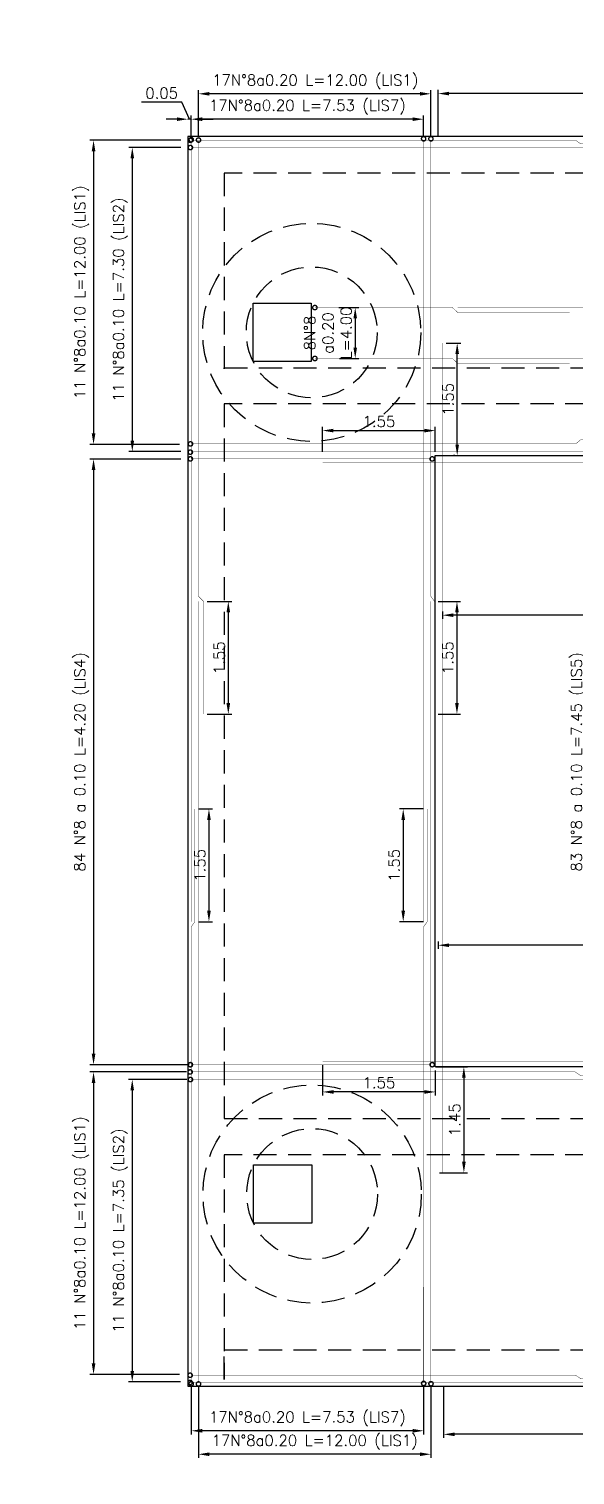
# Model space of a CAD drawing. Header units: metres. Extents: x 1080594 to 1081411, y 976871 to 977162.
# Drawn here: x 1080791.96 to 1080799.47, y 977029 to 977048.89 of the extents above; entities that cross this region are included whole.
import ezdxf

# ---------------------------------------------------------------- set-up
doc = ezdxf.new("R2010")
doc.units = ezdxf.units.M
doc.header["$LTSCALE"] = 25.4
doc.linetypes.add('HIDDEN', pattern=[0.375, 0.25, -0.125])
for name, color, linetype in [('CONTRAPESO', 3, 'Continuous'), ('DIMCONTRAPESO', 1, 'Continuous'), ('PROY', 9, 'HIDDEN'), ('REF', 6, 'Continuous'), ('REF H', 6, 'Continuous')]:
    doc.layers.add(name, color=color, linetype=linetype)
doc.layers.add('COTA', color=1, linetype='Continuous', lineweight=30)
doc.styles.add('romans', font='romans.shx')
doc.dimstyles.new('Copy 75', dxfattribs={"dimtxt": 0.15, "dimasz": 0.15, "dimexe": 0.05, "dimexo": 0.05, "dimgap": 0.05, "dimtad": 1, "dimzin": 0, "dimdsep": 46, "dimtxsty": 'romans', "dimcen": 0.002, "dimclrd": 1, "dimclre": 1, "dimclrt": 3, "dimadec": 4, "dimazin": 0, "dimtfac": 1, "dimtofl": 0, "dimtmove": 1, "dimatfit": 3, "dimfxl": 1, "dimtolj": 1, "dimtzin": 0, "dimarcsym": 1})

# ---------------------------------------------------------------- blocks, each defined once
blk = doc.blocks.new('*D1804')
at = {"layer": 'Defpoints', "color": 0, "transparency": 16777216}
for p in [(1080797.586, 977048.001), (1080797.586, 977047.373), (1080807.697, 977047.382)]:
    blk.add_point(p, dxfattribs=at)
at = {"layer": 'DIMCONTRAPESO', "color": 1, "lineweight": -2, "transparency": 16777216}
for p, q in [((1080797.586, 977047.423), (1080797.586, 977048.051)), ((1080807.547, 977048.001), (1080797.736, 977048.001)), ((1080807.697, 977047.432), (1080807.697, 977048.051))]:
    blk.add_line(p, q, dxfattribs=at)
at = {"layer": 'DIMCONTRAPESO', "color": 1, "transparency": 16777216}
for points in [[(1080797.736, 977048.026), (1080797.736, 977047.976), (1080797.586, 977048.001)], [(1080807.547, 977048.026), (1080807.547, 977047.976), (1080807.697, 977048.001)]]:
    blk.add_solid(points, dxfattribs=at)
at = {"layer": 'DIMCONTRAPESO', "color": 3, "transparency": 16777216, "insert": (1080802.641, 977048.166), "char_height": 0.15, "attachment_point": 5, "style": 'romans'}
blk.add_mtext('\\A1;102 N°8 a 0.10 L=5.19 (LIS3) ', dxfattribs=at)
blk = doc.blocks.new('*D1752')
at = {"layer": 'Defpoints', "color": 0, "transparency": 16777216}
for p in [(1080797.661, 977030.266), (1080807.688, 977030.259), (1080797.661, 977029.565)]:
    blk.add_point(p, dxfattribs=at)
at = {"layer": 'DIMCONTRAPESO', "color": 1, "lineweight": -2, "transparency": 16777216}
for p, q in [((1080797.661, 977030.216), (1080797.661, 977029.515)), ((1080807.688, 977030.209), (1080807.688, 977029.515)), ((1080807.538, 977029.565), (1080797.811, 977029.565))]:
    blk.add_line(p, q, dxfattribs=at)
at = {"layer": 'DIMCONTRAPESO', "color": 1, "transparency": 16777216}
for points in [[(1080797.811, 977029.59), (1080797.811, 977029.54), (1080797.661, 977029.565)], [(1080807.538, 977029.59), (1080807.538, 977029.54), (1080807.688, 977029.565)]]:
    blk.add_solid(points, dxfattribs=at)
at = {"layer": 'DIMCONTRAPESO', "color": 3, "transparency": 16777216, "insert": (1080802.674, 977029.729), "char_height": 0.15, "attachment_point": 5, "style": 'romans'}
blk.add_mtext('\\A1;102 N°8 a 0.10 L=5.19 (LIS3) ', dxfattribs=at)
blk = doc.blocks.new('*D1753')
at = {"layer": 'Defpoints', "color": 0, "transparency": 16777216}
for p in [(1080807.614, 977036.66), (1080797.585, 977036.391), (1080797.585, 977036.29)]:
    blk.add_point(p, dxfattribs=at)
at = {"layer": 'DIMCONTRAPESO', "color": 1, "lineweight": -2, "transparency": 16777216}
for p, q in [((1080807.614, 977036.61), (1080807.614, 977036.24)), ((1080797.585, 977036.341), (1080797.585, 977036.24)), ((1080807.464, 977036.29), (1080797.735, 977036.29))]:
    blk.add_line(p, q, dxfattribs=at)
at = {"layer": 'DIMCONTRAPESO', "color": 1, "transparency": 16777216}
for points in [[(1080797.735, 977036.315), (1080797.735, 977036.265), (1080797.585, 977036.29)], [(1080807.464, 977036.315), (1080807.464, 977036.265), (1080807.614, 977036.29)]]:
    blk.add_solid(points, dxfattribs=at)
at = {"layer": 'DIMCONTRAPESO', "color": 3, "transparency": 16777216, "insert": (1080802.6, 977036.454), "char_height": 0.15, "attachment_point": 5, "style": 'romans'}
blk.add_mtext('\\A1;102 N°8 a 0.10 L=6.50 (LIS6) ', dxfattribs=at)
blk = doc.blocks.new('*D1757')
at = {"layer": 'Defpoints', "color": 0, "transparency": 16777216}
for p in [(1080794.095, 977047.359), (1080792.847, 977043.178), (1080794.081, 977043.178)]:
    blk.add_point(p, dxfattribs=at)
at = {"layer": 'DIMCONTRAPESO', "color": 1, "lineweight": -2, "transparency": 16777216}
for p, q in [((1080794.045, 977047.359), (1080792.797, 977047.359)), ((1080792.847, 977047.209), (1080792.847, 977043.328)), ((1080794.031, 977043.178), (1080792.797, 977043.178))]:
    blk.add_line(p, q, dxfattribs=at)
at = {"layer": 'DIMCONTRAPESO', "color": 1, "transparency": 16777216}
for points in [[(1080792.822, 977047.209), (1080792.872, 977047.209), (1080792.847, 977047.359)], [(1080792.822, 977043.328), (1080792.872, 977043.328), (1080792.847, 977043.178)]]:
    blk.add_solid(points, dxfattribs=at)
at = {"layer": 'DIMCONTRAPESO', "color": 3, "transparency": 16777216, "insert": (1080792.683, 977045.269), "char_height": 0.15, "attachment_point": 5, "rotation": 90, "style": 'romans'}
blk.add_mtext('\\A1;11 N°8a0.10 L=12.00 (LIS1) ', dxfattribs=at)
blk = doc.blocks.new('*D1758')
at = {"layer": 'Defpoints', "color": 0, "transparency": 16777216}
for p in [(1080794.095, 977047.259), (1080793.38, 977043.078), (1080794.095, 977043.078)]:
    blk.add_point(p, dxfattribs=at)
at = {"layer": 'DIMCONTRAPESO', "color": 1, "lineweight": -2, "transparency": 16777216}
for p, q in [((1080794.045, 977047.259), (1080793.33, 977047.259)), ((1080793.38, 977047.109), (1080793.38, 977043.228)), ((1080794.045, 977043.078), (1080793.33, 977043.078))]:
    blk.add_line(p, q, dxfattribs=at)
at = {"layer": 'DIMCONTRAPESO', "color": 1, "transparency": 16777216}
for points in [[(1080793.355, 977047.109), (1080793.405, 977047.109), (1080793.38, 977047.259)], [(1080793.355, 977043.228), (1080793.405, 977043.228), (1080793.38, 977043.078)]]:
    blk.add_solid(points, dxfattribs=at)
at = {"layer": 'DIMCONTRAPESO', "color": 3, "transparency": 16777216, "insert": (1080793.215, 977045.168), "char_height": 0.15, "attachment_point": 5, "rotation": 90, "style": 'romans'}
blk.add_mtext('\\A1;11 N°8a0.10 L=7.30 (LIS2) ', dxfattribs=at)
blk = doc.blocks.new('*D1759')
at = {"layer": 'Defpoints', "color": 0, "transparency": 16777216}
for p in [(1080794.095, 977042.975), (1080792.847, 977034.648), (1080794.213, 977034.648)]:
    blk.add_point(p, dxfattribs=at)
at = {"layer": 'DIMCONTRAPESO', "color": 1, "lineweight": -2, "transparency": 16777216}
for p, q in [((1080794.045, 977042.975), (1080792.797, 977042.975)), ((1080792.847, 977042.825), (1080792.847, 977034.798)), ((1080794.163, 977034.648), (1080792.797, 977034.648))]:
    blk.add_line(p, q, dxfattribs=at)
at = {"layer": 'DIMCONTRAPESO', "color": 1, "transparency": 16777216}
for points in [[(1080792.822, 977042.825), (1080792.872, 977042.825), (1080792.847, 977042.975)], [(1080792.822, 977034.798), (1080792.872, 977034.798), (1080792.847, 977034.648)]]:
    blk.add_solid(points, dxfattribs=at)
at = {"layer": 'DIMCONTRAPESO', "color": 3, "transparency": 16777216, "insert": (1080792.683, 977038.811), "char_height": 0.15, "attachment_point": 5, "rotation": 90, "style": 'romans'}
blk.add_mtext('\\A1;84 N°8 a 0.10 L=4.20 (LIS4) ', dxfattribs=at)
blk = doc.blocks.new('*D1760')
at = {"layer": 'Defpoints', "color": 0, "transparency": 16777216}
for p in [(1080794.175, 977034.548), (1080792.847, 977030.389), (1080794.081, 977030.389)]:
    blk.add_point(p, dxfattribs=at)
at = {"layer": 'DIMCONTRAPESO', "color": 1, "lineweight": -2, "transparency": 16777216}
for p, q in [((1080794.125, 977034.548), (1080792.797, 977034.548)), ((1080792.847, 977034.398), (1080792.847, 977030.539)), ((1080794.031, 977030.389), (1080792.797, 977030.389))]:
    blk.add_line(p, q, dxfattribs=at)
at = {"layer": 'DIMCONTRAPESO', "color": 1, "transparency": 16777216}
for points in [[(1080792.822, 977034.398), (1080792.872, 977034.398), (1080792.847, 977034.548)], [(1080792.822, 977030.539), (1080792.872, 977030.539), (1080792.847, 977030.389)]]:
    blk.add_solid(points, dxfattribs=at)
at = {"layer": 'DIMCONTRAPESO', "color": 3, "transparency": 16777216, "insert": (1080792.683, 977032.468), "char_height": 0.15, "attachment_point": 5, "rotation": 90, "style": 'romans'}
blk.add_mtext('\\A1;11 N°8a0.10 L=12.00 (LIS1) ', dxfattribs=at)
blk = doc.blocks.new('*D1761')
at = {"layer": 'Defpoints', "color": 0, "transparency": 16777216}
for p in [(1080794.18, 977034.444), (1080793.379, 977030.288), (1080794.094, 977030.288)]:
    blk.add_point(p, dxfattribs=at)
at = {"layer": 'DIMCONTRAPESO', "color": 1, "lineweight": -2, "transparency": 16777216}
for p, q in [((1080794.13, 977034.444), (1080793.329, 977034.444)), ((1080793.379, 977034.294), (1080793.379, 977030.438)), ((1080794.044, 977030.288), (1080793.329, 977030.288))]:
    blk.add_line(p, q, dxfattribs=at)
at = {"layer": 'DIMCONTRAPESO', "color": 1, "transparency": 16777216}
for points in [[(1080793.354, 977034.294), (1080793.404, 977034.294), (1080793.379, 977034.444)], [(1080793.354, 977030.438), (1080793.404, 977030.438), (1080793.379, 977030.288)]]:
    blk.add_solid(points, dxfattribs=at)
at = {"layer": 'DIMCONTRAPESO', "color": 3, "transparency": 16777216, "insert": (1080793.215, 977032.366), "char_height": 0.15, "attachment_point": 5, "rotation": 90, "style": 'romans'}
blk.add_mtext('\\A1;11 N°8a0.10 L=7.35 (LIS2) ', dxfattribs=at)
blk = doc.blocks.new('*D1763')
at = {"layer": 'Defpoints', "color": 0, "transparency": 16777216}
for p in [(1080797.645, 977044.569), (1080797.847, 977044.569), (1080797.865, 977043.024)]:
    blk.add_point(p, dxfattribs=at)
at = {"layer": 'DIMCONTRAPESO', "color": 1, "lineweight": -2, "transparency": 16777216}
for p, q in [((1080797.695, 977044.569), (1080797.897, 977044.569)), ((1080797.847, 977043.174), (1080797.847, 977044.419)), ((1080797.815, 977043.024), (1080797.797, 977043.024))]:
    blk.add_line(p, q, dxfattribs=at)
at = {"layer": 'DIMCONTRAPESO', "color": 1, "transparency": 16777216}
for points in [[(1080797.822, 977044.419), (1080797.872, 977044.419), (1080797.847, 977044.569)], [(1080797.822, 977043.174), (1080797.872, 977043.174), (1080797.847, 977043.024)]]:
    blk.add_solid(points, dxfattribs=at)
at = {"layer": 'DIMCONTRAPESO', "color": 3, "transparency": 16777216, "insert": (1080797.722, 977043.797), "char_height": 0.15, "attachment_point": 5, "rotation": 90, "style": 'romans'}
blk.add_mtext('\\A1;1.55', dxfattribs=at)
blk = doc.blocks.new('*D1764')
at = {"layer": 'Defpoints', "color": 0, "transparency": 16777216}
for p in [(1080797.503, 977034.618), (1080797.556, 977033.163), (1080797.939, 977033.163)]:
    blk.add_point(p, dxfattribs=at)
at = {"layer": 'DIMCONTRAPESO', "color": 1, "lineweight": -2, "transparency": 16777216}
for p, q in [((1080797.553, 977034.618), (1080797.989, 977034.618)), ((1080797.939, 977034.468), (1080797.939, 977033.313)), ((1080797.606, 977033.163), (1080797.989, 977033.163))]:
    blk.add_line(p, q, dxfattribs=at)
at = {"layer": 'DIMCONTRAPESO', "color": 1, "transparency": 16777216}
for points in [[(1080797.914, 977034.468), (1080797.964, 977034.468), (1080797.939, 977034.618)], [(1080797.914, 977033.313), (1080797.964, 977033.313), (1080797.939, 977033.163)]]:
    blk.add_solid(points, dxfattribs=at)
at = {"layer": 'DIMCONTRAPESO', "color": 3, "transparency": 16777216, "insert": (1080797.814, 977033.89), "char_height": 0.15, "attachment_point": 5, "rotation": 90, "style": 'romans'}
blk.add_mtext('\\A1;1.45', dxfattribs=at)
blk = doc.blocks.new('*D1766')
at = {"layer": 'COTA', "color": 1, "lineweight": -2, "transparency": 16777216}
for p, q in [((1080795.996, 977043.073), (1080795.996, 977043.417)), ((1080796.146, 977043.367), (1080797.396, 977043.367)), ((1080797.546, 977043.073), (1080797.546, 977043.417))]:
    blk.add_line(p, q, dxfattribs=at)
at = {"layer": 'COTA', "color": 1, "transparency": 16777216}
for points in [[(1080796.146, 977043.392), (1080796.146, 977043.342), (1080795.996, 977043.367)], [(1080797.396, 977043.392), (1080797.396, 977043.342), (1080797.546, 977043.367)]]:
    blk.add_solid(points, dxfattribs=at)
at = {"layer": 'Defpoints', "color": 0, "transparency": 16777216}
for p in [(1080797.546, 977043.367), (1080795.996, 977043.023), (1080797.546, 977043.023)]:
    blk.add_point(p, dxfattribs=at)
at = {"layer": 'COTA', "color": 3, "transparency": 16777216, "insert": (1080796.771, 977043.492), "char_height": 0.15, "attachment_point": 5, "style": 'romans'}
blk.add_mtext('\\A1;1.55', dxfattribs=at)
blk = doc.blocks.new('*D1768')
at = {"layer": 'COTA', "color": 1, "lineweight": -2, "transparency": 16777216}
for p, q in [((1080795.997, 977034.643), (1080795.997, 977034.223)), ((1080797.545, 977034.568), (1080797.545, 977034.223)), ((1080797.395, 977034.273), (1080796.147, 977034.273))]:
    blk.add_line(p, q, dxfattribs=at)
at = {"layer": 'COTA', "color": 1, "transparency": 16777216}
for points in [[(1080796.147, 977034.298), (1080796.147, 977034.248), (1080795.997, 977034.273)], [(1080797.395, 977034.298), (1080797.395, 977034.248), (1080797.545, 977034.273)]]:
    blk.add_solid(points, dxfattribs=at)
at = {"layer": 'Defpoints', "color": 0, "transparency": 16777216}
for p in [(1080795.997, 977034.693), (1080797.545, 977034.618), (1080795.997, 977034.273)]:
    blk.add_point(p, dxfattribs=at)
at = {"layer": 'COTA', "color": 3, "transparency": 16777216, "insert": (1080796.771, 977034.398), "char_height": 0.15, "attachment_point": 5, "style": 'romans'}
blk.add_mtext('\\A1;1.55', dxfattribs=at)
blk = doc.blocks.new('E2')
at = {"layer": 'REF', "ltscale": 0.1, "const_width": 0.005}
blk.add_lwpolyline([(1080759.636, 977034.558), (1080762.933, 977034.558)], dxfattribs=at)
at = {"layer": 'REF H', "ltscale": 0.1, "const_width": 0.06}
for points in [[(1080759.608, 977034.558, 1), (1080759.627, 977034.558, 1)], [(1080762.933, 977034.558, 1), (1080762.952, 977034.558, 1)]]:
    blk.add_lwpolyline(points, format="xyb", close=True, dxfattribs=at)
blk = doc.blocks.new('*D1769')
at = {"layer": 'COTA', "color": 1, "lineweight": -2, "transparency": 16777216}
blk.add_line((1080799.677, 977042.782), (1080799.677, 977034.843), dxfattribs=at)
at = {"layer": 'COTA', "color": 1, "transparency": 16777216}
for points in [[(1080799.652, 977042.782), (1080799.702, 977042.782), (1080799.677, 977042.932)], [(1080799.652, 977034.843), (1080799.702, 977034.843), (1080799.677, 977034.693)]]:
    blk.add_solid(points, dxfattribs=at)
at = {"layer": 'Defpoints', "color": 0, "transparency": 16777216}
for p in [(1080799.677, 977042.932), (1080799.677, 977034.693), (1080799.677, 977034.693)]:
    blk.add_point(p, dxfattribs=at)
at = {"layer": 'COTA', "color": 3, "transparency": 16777216, "insert": (1080799.513, 977038.812), "char_height": 0.15, "attachment_point": 5, "rotation": 90, "style": 'romans'}
blk.add_mtext('\\A1;83 N°8 a 0.10 L=7.45 (LIS5) ', dxfattribs=at)
blk = doc.blocks.new('*D1770')
at = {"layer": 'Defpoints', "color": 0, "transparency": 16777216}
for p in [(1080807.614, 977041.199), (1080797.645, 977040.93), (1080797.645, 977040.829)]:
    blk.add_point(p, dxfattribs=at)
at = {"layer": 'DIMCONTRAPESO', "color": 1, "lineweight": -2, "transparency": 16777216}
for p, q in [((1080807.614, 977041.149), (1080807.614, 977040.779)), ((1080797.645, 977040.88), (1080797.645, 977040.779)), ((1080807.464, 977040.829), (1080797.795, 977040.829))]:
    blk.add_line(p, q, dxfattribs=at)
at = {"layer": 'DIMCONTRAPESO', "color": 1, "transparency": 16777216}
for points in [[(1080797.795, 977040.854), (1080797.795, 977040.804), (1080797.645, 977040.829)], [(1080807.464, 977040.854), (1080807.464, 977040.804), (1080807.614, 977040.829)]]:
    blk.add_solid(points, dxfattribs=at)
at = {"layer": 'DIMCONTRAPESO', "color": 3, "transparency": 16777216, "insert": (1080802.629, 977040.993), "char_height": 0.15, "attachment_point": 5, "style": 'romans'}
blk.add_mtext('\\A1;102 N°8 a 0.10 L=6.50 (LIS6) ', dxfattribs=at)
blk = doc.blocks.new('*D1774')
at = {"layer": 'COTA', "color": 1, "lineweight": -2, "transparency": 16777216}
for p, q in [((1080794.191, 977047.416), (1080794.191, 977047.699)), ((1080797.385, 977047.414), (1080797.385, 977047.699)), ((1080797.235, 977047.649), (1080794.341, 977047.649))]:
    blk.add_line(p, q, dxfattribs=at)
at = {"layer": 'COTA', "color": 1, "transparency": 16777216}
for points in [[(1080794.341, 977047.674), (1080794.341, 977047.624), (1080794.191, 977047.649)], [(1080797.235, 977047.674), (1080797.235, 977047.624), (1080797.385, 977047.649)]]:
    blk.add_solid(points, dxfattribs=at)
at = {"layer": 'Defpoints', "color": 0, "transparency": 16777216}
for p in [(1080794.191, 977047.649), (1080794.191, 977047.366), (1080797.385, 977047.364)]:
    blk.add_point(p, dxfattribs=at)
at = {"layer": 'COTA', "color": 3, "transparency": 16777216, "insert": (1080795.788, 977047.814), "char_height": 0.15, "attachment_point": 5, "style": 'romans'}
blk.add_mtext('\\A1;17N°8a0.20 L=7.53 (LIS7) ', dxfattribs=at)
blk = doc.blocks.new('*D1775')
at = {"layer": 'COTA', "color": 1, "lineweight": -2, "transparency": 16777216}
for p, q in [((1080794.291, 977047.412), (1080794.291, 977048.048)), ((1080797.335, 977047.998), (1080794.441, 977047.998)), ((1080797.485, 977047.418), (1080797.485, 977048.048))]:
    blk.add_line(p, q, dxfattribs=at)
at = {"layer": 'COTA', "color": 1, "transparency": 16777216}
for points in [[(1080794.441, 977048.023), (1080794.441, 977047.973), (1080794.291, 977047.998)], [(1080797.335, 977048.023), (1080797.335, 977047.973), (1080797.485, 977047.998)]]:
    blk.add_solid(points, dxfattribs=at)
at = {"layer": 'Defpoints', "color": 0, "transparency": 16777216}
for p in [(1080794.291, 977047.998), (1080794.291, 977047.362), (1080797.485, 977047.368)]:
    blk.add_point(p, dxfattribs=at)
at = {"layer": 'COTA', "color": 3, "transparency": 16777216, "insert": (1080795.896, 977048.162), "char_height": 0.15, "attachment_point": 5, "style": 'romans'}
blk.add_mtext('\\A1;17N°8a0.20 L=12.00 (LIS1) ', dxfattribs=at)
blk = doc.blocks.new('*D1776')
at = {"layer": 'COTA', "color": 1, "lineweight": -2, "transparency": 16777216}
for p, q in [((1080794.063, 977047.883), (1080793.506, 977047.883)), ((1080794.168, 977047.649), (1080794.063, 977047.883)), ((1080793.995, 977047.649), (1080793.845, 977047.649)), ((1080794.191, 977047.649), (1080794.145, 977047.649)), ((1080794.341, 977047.649), (1080794.491, 977047.649))]:
    blk.add_line(p, q, dxfattribs=at)
at = {"layer": 'COTA', "color": 1, "transparency": 16777216}
for points in [[(1080793.995, 977047.674), (1080793.995, 977047.624), (1080794.145, 977047.649)], [(1080794.341, 977047.674), (1080794.341, 977047.624), (1080794.191, 977047.649)]]:
    blk.add_solid(points, dxfattribs=at)
at = {"layer": 'Defpoints', "color": 0, "transparency": 16777216}
for p in [(1080794.145, 977047.649), (1080794.145, 977047.649), (1080794.191, 977047.649)]:
    blk.add_point(p, dxfattribs=at)
at = {"layer": 'COTA', "color": 3, "transparency": 16777216, "insert": (1080793.784, 977048.008), "char_height": 0.15, "attachment_point": 5, "style": 'romans'}
blk.add_mtext('\\A1;0.05', dxfattribs=at)
blk = doc.blocks.new('*D1779')
at = {"layer": 'COTA', "color": 1, "lineweight": -2, "transparency": 16777216}
for p, q in [((1080794.191, 977030.22), (1080794.191, 977029.564)), ((1080797.385, 977030.223), (1080797.385, 977029.564)), ((1080797.235, 977029.614), (1080794.341, 977029.614))]:
    blk.add_line(p, q, dxfattribs=at)
at = {"layer": 'COTA', "color": 1, "transparency": 16777216}
for points in [[(1080794.341, 977029.639), (1080794.341, 977029.589), (1080794.191, 977029.614)], [(1080797.235, 977029.639), (1080797.235, 977029.589), (1080797.385, 977029.614)]]:
    blk.add_solid(points, dxfattribs=at)
at = {"layer": 'Defpoints', "color": 0, "transparency": 16777216}
for p in [(1080794.191, 977030.27), (1080797.385, 977030.273), (1080794.191, 977029.614)]:
    blk.add_point(p, dxfattribs=at)
at = {"layer": 'COTA', "color": 3, "transparency": 16777216, "insert": (1080795.788, 977029.778), "char_height": 0.15, "attachment_point": 5, "rotation": 0.0008, "style": 'romans'}
blk.add_mtext('\\A1;17N°8a0.20 L=7.53 (LIS7) ', dxfattribs=at)
blk = doc.blocks.new('*D1780')
at = {"layer": 'COTA', "color": 1, "lineweight": -2, "transparency": 16777216}
for p, q in [((1080794.291, 977030.224), (1080794.291, 977029.241)), ((1080797.485, 977030.219), (1080797.485, 977029.241)), ((1080797.335, 977029.291), (1080794.441, 977029.291))]:
    blk.add_line(p, q, dxfattribs=at)
at = {"layer": 'COTA', "color": 1, "transparency": 16777216}
for points in [[(1080794.441, 977029.316), (1080794.441, 977029.266), (1080794.291, 977029.291)], [(1080797.335, 977029.316), (1080797.335, 977029.266), (1080797.485, 977029.291)]]:
    blk.add_solid(points, dxfattribs=at)
at = {"layer": 'Defpoints', "color": 0, "transparency": 16777216}
for p in [(1080794.291, 977030.274), (1080797.485, 977030.269), (1080794.291, 977029.291)]:
    blk.add_point(p, dxfattribs=at)
at = {"layer": 'COTA', "color": 3, "transparency": 16777216, "insert": (1080795.888, 977029.456), "char_height": 0.15, "attachment_point": 5, "rotation": 0.0008, "style": 'romans'}
blk.add_mtext('\\A1;17N°8a0.20 L=12.00 (LIS1) ', dxfattribs=at)
blk = doc.blocks.new('*D1814')
at = {"layer": 'COTA', "color": 1, "lineweight": -2, "transparency": 16777216}
for p, q in [((1080797.585, 977041.018), (1080797.894, 977041.018)), ((1080797.844, 977040.868), (1080797.844, 977039.619)), ((1080797.584, 977039.469), (1080797.894, 977039.469))]:
    blk.add_line(p, q, dxfattribs=at)
at = {"layer": 'COTA', "color": 1, "transparency": 16777216}
for points in [[(1080797.819, 977040.868), (1080797.869, 977040.868), (1080797.844, 977041.018)], [(1080797.819, 977039.619), (1080797.869, 977039.619), (1080797.844, 977039.469)]]:
    blk.add_solid(points, dxfattribs=at)
at = {"layer": 'Defpoints', "color": 0, "transparency": 16777216}
for p in [(1080797.535, 977041.018), (1080797.534, 977039.469), (1080797.844, 977039.469)]:
    blk.add_point(p, dxfattribs=at)
at = {"layer": 'COTA', "color": 3, "transparency": 16777216, "insert": (1080797.719, 977040.243), "char_height": 0.15, "attachment_point": 5, "rotation": 90, "style": 'romans'}
blk.add_mtext('\\A1;1.55', dxfattribs=at)
blk = doc.blocks.new('*D1815')
at = {"layer": 'COTA', "color": 1, "lineweight": -2, "transparency": 16777216}
for p, q in [((1080797.385, 977038.164), (1080797.055, 977038.164)), ((1080797.105, 977038.014), (1080797.105, 977036.764)), ((1080797.385, 977036.614), (1080797.055, 977036.614))]:
    blk.add_line(p, q, dxfattribs=at)
at = {"layer": 'COTA', "color": 1, "transparency": 16777216}
for points in [[(1080797.08, 977038.014), (1080797.13, 977038.014), (1080797.105, 977038.164)], [(1080797.08, 977036.764), (1080797.13, 977036.764), (1080797.105, 977036.614)]]:
    blk.add_solid(points, dxfattribs=at)
at = {"layer": 'Defpoints', "color": 0, "transparency": 16777216}
for p in [(1080797.435, 977038.164), (1080797.105, 977036.614), (1080797.435, 977036.614)]:
    blk.add_point(p, dxfattribs=at)
at = {"layer": 'COTA', "color": 3, "transparency": 16777216, "insert": (1080796.98, 977037.389), "char_height": 0.15, "attachment_point": 5, "rotation": 90, "style": 'romans'}
blk.add_mtext('\\A1;1.55', dxfattribs=at)
blk = doc.blocks.new('*D1816')
at = {"layer": 'COTA', "color": 1, "lineweight": -2, "transparency": 16777216}
for p, q in [((1080794.29, 977038.164), (1080794.484, 977038.164)), ((1080794.434, 977038.014), (1080794.434, 977036.764)), ((1080794.29, 977036.614), (1080794.484, 977036.614))]:
    blk.add_line(p, q, dxfattribs=at)
at = {"layer": 'COTA', "color": 1, "transparency": 16777216}
for points in [[(1080794.409, 977038.014), (1080794.459, 977038.014), (1080794.434, 977038.164)], [(1080794.409, 977036.764), (1080794.459, 977036.764), (1080794.434, 977036.614)]]:
    blk.add_solid(points, dxfattribs=at)
at = {"layer": 'Defpoints', "color": 0, "transparency": 16777216}
for p in [(1080794.24, 977038.164), (1080794.24, 977036.614), (1080794.434, 977036.614)]:
    blk.add_point(p, dxfattribs=at)
at = {"layer": 'COTA', "color": 3, "transparency": 16777216, "insert": (1080794.309, 977037.389), "char_height": 0.15, "attachment_point": 5, "rotation": 90, "style": 'romans'}
blk.add_mtext('\\A1;1.55', dxfattribs=at)
blk = doc.blocks.new('*D1817')
at = {"layer": 'COTA', "color": 1, "lineweight": -2, "transparency": 16777216}
for p, q in [((1080794.411, 977041.018), (1080794.75, 977041.018)), ((1080794.7, 977040.868), (1080794.7, 977039.619)), ((1080794.41, 977039.469), (1080794.75, 977039.469))]:
    blk.add_line(p, q, dxfattribs=at)
at = {"layer": 'COTA', "color": 1, "transparency": 16777216}
for points in [[(1080794.675, 977040.868), (1080794.725, 977040.868), (1080794.7, 977041.018)], [(1080794.675, 977039.619), (1080794.725, 977039.619), (1080794.7, 977039.469)]]:
    blk.add_solid(points, dxfattribs=at)
at = {"layer": 'Defpoints', "color": 0, "transparency": 16777216}
for p in [(1080794.361, 977041.018), (1080794.36, 977039.469), (1080794.7, 977039.469)]:
    blk.add_point(p, dxfattribs=at)
at = {"layer": 'COTA', "color": 3, "transparency": 16777216, "insert": (1080794.575, 977040.243), "char_height": 0.15, "attachment_point": 5, "rotation": 90, "style": 'romans'}
blk.add_mtext('\\A1;1.55', dxfattribs=at)
blk = doc.blocks.new('*D1786')
at = {"layer": 'Defpoints', "color": 0, "transparency": 16777216}
for p in [(1080796.171, 977045.059), (1080796.18, 977044.359), (1080796.445, 977044.359)]:
    blk.add_point(p, dxfattribs=at)
at = {"layer": 'DIMCONTRAPESO', "color": 1, "lineweight": -2, "transparency": 16777216}
for p, q in [((1080796.221, 977045.059), (1080796.495, 977045.059)), ((1080796.445, 977044.909), (1080796.445, 977044.509)), ((1080796.23, 977044.359), (1080796.495, 977044.359))]:
    blk.add_line(p, q, dxfattribs=at)
at = {"layer": 'DIMCONTRAPESO', "color": 1, "transparency": 16777216}
for points in [[(1080796.42, 977044.909), (1080796.47, 977044.909), (1080796.445, 977045.059)], [(1080796.42, 977044.509), (1080796.47, 977044.509), (1080796.445, 977044.359)]]:
    blk.add_solid(points, dxfattribs=at)
at = {"layer": 'DIMCONTRAPESO', "color": 3, "transparency": 16777216, "insert": (1080796.07, 977044.709), "char_height": 0.15, "attachment_point": 5, "rotation": 90, "style": 'romans'}
blk.add_mtext('\\A1;8N°8\\Pa0.20\\PL=4.00', dxfattribs=at)

msp = doc.modelspace()

# ---------------------------------------------------------------- linework, layer by layer
at = {"layer": 'CONTRAPESO'}
for points in [[(1080811.147466, 977047.408851), (1080811.147466, 977047.408851), (1080794.144739, 977047.408851), (1080794.144691, 977030.227706), (1080811.147422, 977030.227706), (1080811.147466, 977047.408851)], [(1080797.546303, 977043.023198), (1080807.744704, 977043.023746), (1080807.744704, 977034.617898), (1080797.544931, 977034.617898), (1080797.546303, 977043.023198)]]:
    msp.add_lwpolyline(points, dxfattribs=at)
for points in [[(1080795.040928, 977045.11741), (1080795.840928, 977045.11741), (1080795.840928, 977044.31741), (1080795.040928, 977044.31741)], [(1080795.046687, 977033.268852), (1080795.846687, 977033.268852), (1080795.846687, 977032.468852), (1080795.046687, 977032.468852)]]:
    msp.add_lwpolyline(points, close=True, dxfattribs=at)
at = {"layer": 'PROY', "color": 252, "ltscale": 0.05}
msp.add_lwpolyline([(1080811.147466, 977047.408851), (1080794.144735, 977047.408851), (1080794.144735, 977030.226909), (1080811.147466, 977030.227909)], close=True, dxfattribs=at)
at = {"layer": 'PROY', "color": 250, "ltscale": 0.05}
for points in [[(1080794.644735, 977044.214043), (1080794.644735, 977044.228904), (1080810.604735, 977044.228904), (1080810.604735, 977046.908904), (1080794.644735, 977046.908904), (1080794.644735, 977044.214043)], [(1080794.644735, 977030.317455), (1080794.644735, 977030.727409), (1080810.604735, 977030.727409), (1080810.604735, 977033.407909), (1080794.644735, 977033.407909), (1080794.644735, 977030.317455)]]:
    msp.add_lwpolyline(points, dxfattribs=at)
msp.add_lwpolyline([(1080810.604735, 977033.907909), (1080810.604735, 977043.733757), (1080794.644735, 977043.733757), (1080794.644735, 977033.907909)], close=True, dxfattribs=at)
for centre, radius in [((1080795.847154, 977044.71741), 1.5), ((1080795.847154, 977044.71741), 0.9), ((1080795.852913, 977032.868852), 1.5), ((1080795.852913, 977032.868852), 0.9)]:
    msp.add_circle(centre, radius, dxfattribs=at)
at = {"layer": 'REF', "ltscale": 0.1, "const_width": 0.005}
for points in [[(1080794.190685, 977047.352444), (1080794.190685, 977036.614015)], [(1080801.097349, 977047.308414), (1080799.547481, 977047.308659), (1080799.476588, 977047.358565), (1080794.194735, 977047.358565)], [(1080794.360363, 977039.468604), (1080794.360704, 977041.018384), (1080794.290091, 977041.089288), (1080794.29066, 977047.346941)], [(1080797.385212, 977047.35877), (1080797.385212, 977036.614015)], [(1080797.534168, 977039.468604), (1080797.534509, 977041.018384), (1080797.484619, 977041.089288), (1080797.485189, 977047.358768)], [(1080794.194739, 977047.258849), (1080805.744742, 977047.258565)], [(1080799.393789, 977044.991457), (1080797.85292, 977044.991702), (1080797.782027, 977045.058809), (1080795.890928, 977045.058809)], [(1080809.40292, 977045.059092), (1080797.85292, 977045.058809)], [(1080797.644636, 977044.569289), (1080797.644636, 977033.882065), (1080797.644636, 977033.163014)], [(1080799.393806, 977044.291215), (1080797.852938, 977044.29146), (1080797.782045, 977044.358568), (1080795.890945, 977044.358568)], [(1080809.402818, 977044.358851), (1080797.852818, 977044.358568)], [(1080801.097349, 977043.243627), (1080799.547481, 977043.243872), (1080799.476588, 977043.183578), (1080794.194735, 977043.183578)], [(1080794.194739, 977043.073862), (1080805.744742, 977043.073579)], [(1080803.400341, 977042.992248), (1080801.850473, 977042.992492), (1080801.77958, 977042.932199), (1080795.996109, 977042.932199)], [(1080794.290709, 977030.269194), (1080794.290662, 977041.018384)], [(1080797.484245, 977030.269194), (1080797.484197, 977041.018384)], [(1080794.239642, 977038.163602), (1080794.239983, 977036.613822), (1080794.190092, 977036.542918), (1080794.190712, 977030.277909)], [(1080797.435074, 977038.163602), (1080797.435416, 977036.613822), (1080797.385525, 977036.542918), (1080797.386144, 977030.277909)], [(1080803.400341, 977034.752726), (1080801.850473, 977034.752971), (1080801.77958, 977034.692678), (1080795.996109, 977034.692678)], [(1080794.179674, 977034.443754), (1080805.739766, 977034.443471)], [(1080801.092374, 977034.497771), (1080799.542506, 977034.498016), (1080799.471613, 977034.547922), (1080794.181155, 977034.547922)], [(1080794.172084, 977030.277989), (1080805.744694, 977030.277706)], [(1080801.097301, 977030.327555), (1080799.547433, 977030.3278), (1080799.47654, 977030.377706), (1080794.194688, 977030.377706)]]:
    msp.add_lwpolyline(points, dxfattribs=at)
at = {"layer": 'REF H', "ltscale": 0.1, "const_width": 0.06}
for points in [[(1080794.188293, 977047.358565, 1), (1080794.169243, 977047.358565, 1)], [(1080794.188304, 977047.258849, -1), (1080794.169254, 977047.258849, -1)], [(1080794.181149, 977047.36629, 1), (1080794.200199, 977047.36629, 1)], [(1080794.281139, 977047.36241, -1), (1080794.300189, 977047.36241, -1)], [(1080797.376094, 977047.379824, 1), (1080797.395144, 977047.379824, 1)], [(1080797.476084, 977047.379063, -1), (1080797.495134, 977047.379063, -1)], [(1080795.899506, 977045.058809, -1), (1080795.880456, 977045.058809, -1)], [(1080795.899523, 977044.358568, -1), (1080795.880473, 977044.358568, -1)], [(1080794.189974, 977043.183915, -1), (1080794.170924, 977043.183915, -1)], [(1080794.187225, 977043.070766, -1), (1080794.168175, 977043.070766, -1)], [(1080794.184846, 977034.547922, -1), (1080794.165796, 977034.547922, -1)], [(1080794.189199, 977034.443754, -1), (1080794.170149, 977034.443754, -1)], [(1080794.184799, 977030.377706, -1), (1080794.165749, 977030.377706, -1)], [(1080794.184796, 977030.277988, -1), (1080794.165746, 977030.277988, -1)], [(1080794.181187, 977030.261392, 1), (1080794.200237, 977030.261392, 1)], [(1080794.281196, 977030.257512, -1), (1080794.300246, 977030.257512, -1)], [(1080797.376943, 977030.265099, 1), (1080797.395993, 977030.265099, 1)], [(1080797.477331, 977030.261219, -1), (1080797.496381, 977030.261219, -1)]]:
    msp.add_lwpolyline(points, format="xyb", close=True, dxfattribs=at)

# ---------------------------------------------------------------- block references
at = {"layer": 'COTA', "color": 2, "xscale": -1}
for p in [(2161557.12096, 8.419839), (2161557.121363, 0.08979)]:
    msp.add_blockref('E2', p, dxfattribs=at)

# ---------------------------------------------------------------- dimensions: what is measured, and where the dimension line sits
at = {"layer": 'COTA', "color": 2}
for base, p1, p2, angle, picture, middle in [((1080794.290664, 977047.998145), (1080797.485189, 977047.367525), (1080794.290664, 977047.36241), 180, '*D1775', (1080795.895981, 977047.998145)), ((1080794.290795, 977029.291388), (1080797.485307, 977030.268817), (1080794.290781, 977030.273889), 180.0007878, '*D1780', (1080795.888058, 977029.291409))]:
    dim = msp.add_linear_dim(base=base, p1=p1, p2=p2, angle=angle, text='17N°8a0.20 L=12.00 (LIS1) ', dimstyle='Copy 75', dxfattribs=at)
    dim.commit()
    dim.dimension.update_dxf_attribs({"geometry": picture, "text_midpoint": middle, "dimtype": 160})
dim = msp.add_linear_dim(base=(1080794.144739, 977047.649408), p1=(1080794.190674, 977047.649408), p2=(1080794.144739, 977047.649408), angle=180, dimstyle='Copy 75', dxfattribs=at)
dim.commit()
dim.dimension.update_dxf_attribs({"geometry": '*D1776', "text_midpoint": (1080794.012706, 977047.88273), "dimtype": 160})
for base, p1, p2, angle, text, picture, middle in [((1080794.190674, 977047.649408), (1080797.385199, 977047.363645), (1080794.190674, 977047.36629), 180, '17N°8a0.20 L=7.53 (LIS7) ', '*D1774', (1080795.787937, 977047.813694)), ((1080799.677049, 977034.692678), (1080799.677049, 977042.932199), (1080799.677049, 977034.692678), 90, '83 N°8 a 0.10 L=7.45 (LIS5) ', '*D1769', (1080799.512763, 977038.812438)), ((1080794.1908, 977029.614185), (1080797.385317, 977030.272696), (1080794.190791, 977030.270007), 180.0007878, '17N°8a0.20 L=7.53 (LIS7) ', '*D1779', (1080795.788061, 977029.778493))]:
    dim = msp.add_linear_dim(base=base, p1=p1, p2=p2, angle=angle, text=text, dimstyle='Copy 75', dxfattribs=at)
    dim.commit()
    dim.dimension.update_dxf_attribs({"geometry": picture, "text_midpoint": middle})
for base, p1, p2, angle, picture, middle in [((1080797.546303, 977043.367209), (1080795.996303, 977043.023198), (1080797.546303, 977043.023198), 180, '*D1766', (1080796.771303, 977043.492209)), ((1080794.699824, 977039.468604), (1080794.360704, 977041.018384), (1080794.360363, 977039.468604), 90, '*D1817', (1080794.574824, 977040.243494)), ((1080797.844388, 977039.468604), (1080797.534509, 977041.018384), (1080797.534168, 977039.468604), 90, '*D1814', (1080797.719388, 977040.243494)), ((1080794.434346, 977036.613822), (1080794.239642, 977038.163602), (1080794.239983, 977036.613822), 90, '*D1816', (1080794.309346, 977037.388712)), ((1080797.105383, 977036.613822), (1080797.435074, 977038.163602), (1080797.435416, 977036.613822), 90, '*D1815', (1080796.980383, 977037.388712)), ((1080795.997386, 977034.273162), (1080797.544931, 977034.6179), (1080795.997386, 977034.692678), 180, '*D1768', (1080796.771158, 977034.398162))]:
    dim = msp.add_linear_dim(base=base, p1=p1, p2=p2, angle=angle, dimstyle='Copy 75', dxfattribs=at)
    dim.commit()
    dim.dimension.update_dxf_attribs({"geometry": picture, "text_midpoint": middle})
at = {"layer": 'DIMCONTRAPESO', "color": 2}
for base, p1, p2, angle, text, picture, middle in [((1080797.585568, 977048.001312), (1080807.697046, 977047.381582), (1080797.585568, 977047.372863), 180, '102 N°8 a 0.10 L=5.19 (LIS3) ', '*D1804', (1080802.641307, 977048.165598)), ((1080792.847363, 977034.647756), (1080794.094653, 977042.975086), (1080794.212862, 977034.647756), 90, '84 N°8 a 0.10 L=4.20 (LIS4) ', '*D1759', (1080792.683077, 977038.811421)), ((1080797.644636, 977040.828757), (1080807.613804, 977041.198542), (1080797.644636, 977040.929958), 180, '102 N°8 a 0.10 L=6.50 (LIS6) ', '*D1770', (1080802.62922, 977040.993043)), ((1080797.585352, 977036.290188), (1080807.613804, 977036.659974), (1080797.585352, 977036.391389), 180, '102 N°8 a 0.10 L=6.50 (LIS6) ', '*D1753', (1080802.599578, 977036.454474)), ((1080797.660766, 977029.565136), (1080807.687625, 977030.259046), (1080797.660766, 977030.266125), 180, '102 N°8 a 0.10 L=5.19 (LIS3) ', '*D1752', (1080802.674195, 977029.729421))]:
    dim = msp.add_linear_dim(base=base, p1=p1, p2=p2, angle=angle, text=text, dimstyle='Copy 75', dxfattribs=at)
    dim.commit()
    dim.dimension.update_dxf_attribs({"geometry": picture, "text_midpoint": middle})
for base, p1, p2, text, picture, middle in [((1080792.847472, 977043.178208), (1080794.094763, 977047.358849), (1080794.08102, 977043.178208), '11 N°8a0.10 L=12.00 (LIS1) ', '*D1757', (1080792.847472, 977045.268528)), ((1080793.379613, 977043.077925), (1080794.094763, 977047.258565), (1080794.09476, 977043.077925), '11 N°8a0.10 L=7.30 (LIS2) ', '*D1758', (1080793.379613, 977045.168245)), ((1080796.444963, 977044.358851), (1080796.171438, 977045.059134), (1080796.180019, 977044.358851), '8N°8\\Pa0.20\\PL=4.00', '*D1786', (1080796.444963, 977044.708992)), ((1080792.847074, 977030.388644), (1080794.175321, 977034.547922), (1080794.080621, 977030.388644), '11 N°8a0.10 L=12.00 (LIS1) ', '*D1760', (1080792.847074, 977032.468283)), ((1080793.379214, 977030.288361), (1080794.179674, 977034.443754), (1080794.094361, 977030.288361), '11 N°8a0.10 L=7.35 (LIS2) ', '*D1761', (1080793.379214, 977032.366058))]:
    dim = msp.add_linear_dim(base=base, p1=p1, p2=p2, angle=90, text=text, dimstyle='Copy 75', dxfattribs=at)
    dim.commit()
    dim.dimension.update_dxf_attribs({"geometry": picture, "text_midpoint": middle, "dimtype": 160})
for base, p1, p2, angle, picture, middle in [((1080797.846537, 977044.569289), (1080797.864793, 977043.023757), (1080797.644636, 977044.569289), 90, '*D1763', (1080797.721537, 977043.796523)), ((1080797.939417, 977033.163014), (1080797.50269, 977034.6179), (1080797.555617, 977033.163014), 270, '*D1764', (1080797.814417, 977033.890457))]:
    dim = msp.add_linear_dim(base=base, p1=p1, p2=p2, angle=angle, dimstyle='Copy 75', dxfattribs=at)
    dim.commit()
    dim.dimension.update_dxf_attribs({"geometry": picture, "text_midpoint": middle})

doc.saveas('drawing.dxf')
